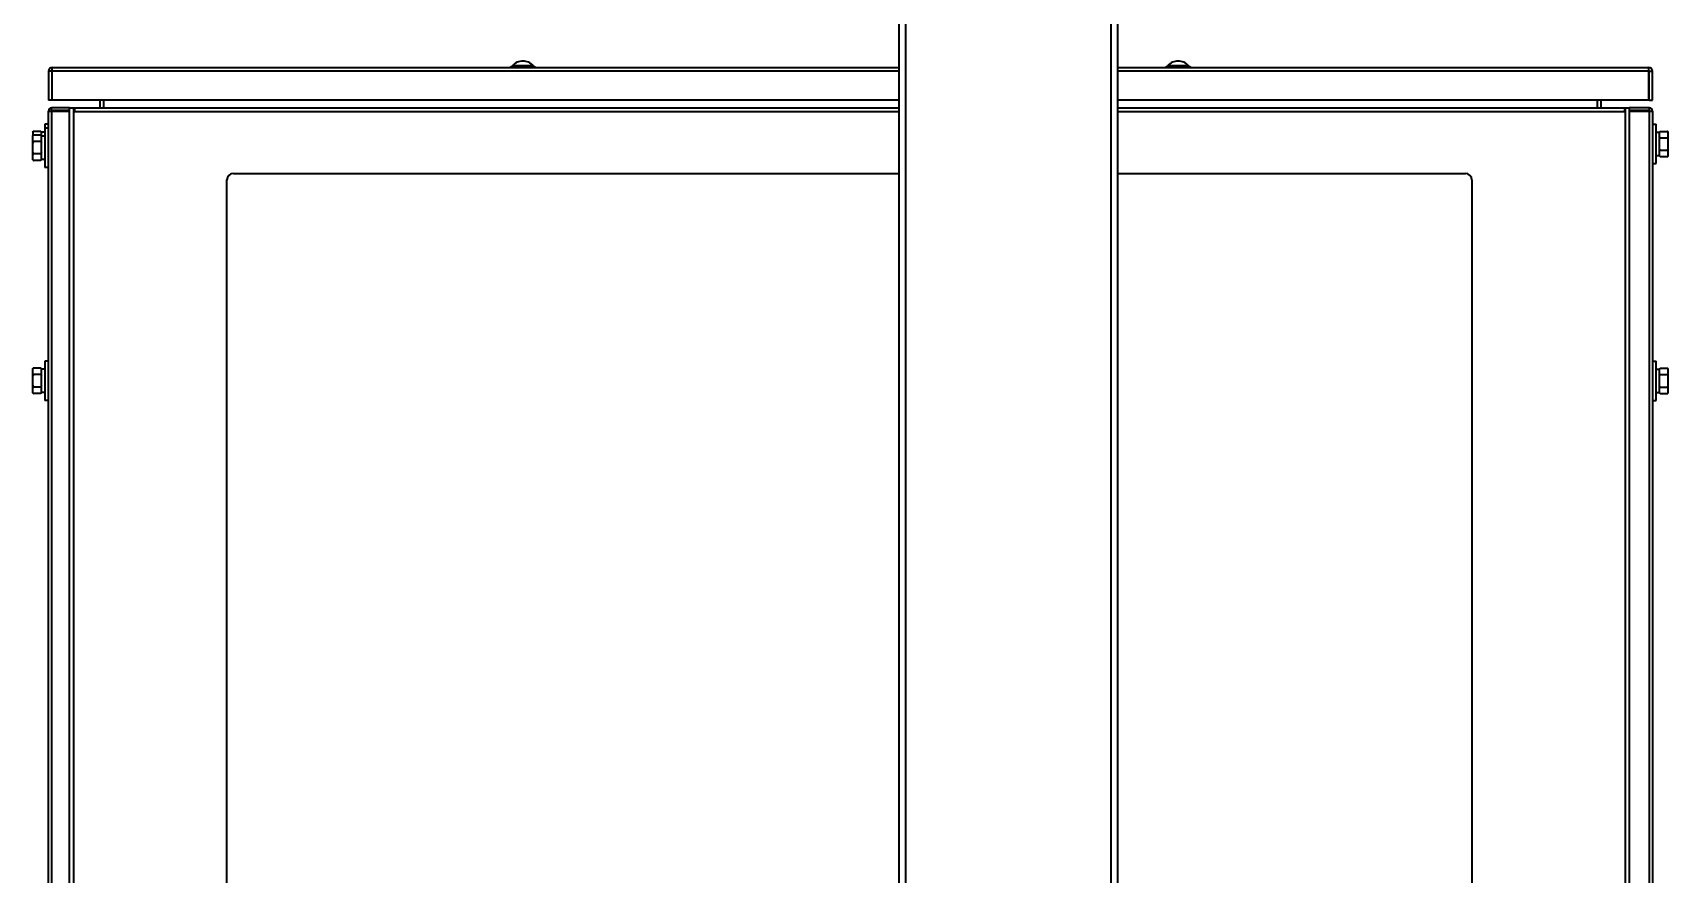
# Model space of a CAD drawing. Header units: millimetres. Extents: x 32496 to 166256, y 3504 to 23939.
# Drawn here: x 66695 to 67444, y 14067 to 14453 of the extents above; entities that cross this region are included whole.
import ezdxf

# ---------------------------------------------------------------- set-up
doc = ezdxf.new("R2010")
doc.units = ezdxf.units.MM
doc.layers.get('0').update_dxf_attribs({"lineweight": 35})

# ---------------------------------------------------------------- blocks, each defined once
blk = doc.blocks.new('8-1250')
at = {"linetype": 'Continuous'}
for p, q in [((-5954.13, -32157.29), (-5954.13, -34666.29)), ((-5951.13, -32157.29), (-5951.13, -34666.29)), ((-5857.13, -32157.29), (-5857.13, -34666.29)), ((-5854.13, -32157.29), (-5854.13, -34666.29)), ((-6341.83, -32549.79), (-6341.83, -32534.79)), ((-6341.83, -32534.79), (-5954.13, -32534.79)), ((-6128.81, -32533.96), (-6131.17, -32533.96)), ((-6123.85, -32533.96), (-6128.81, -32533.96)), ((-6121.49, -32533.96), (-6123.85, -32533.96)), ((-6121.48, -32533.96), (-6121.49, -32533.96)), ((-5854.13, -32534.79), (-5610.83, -32534.79)), ((-5831.17, -32533.96), (-5831.17, -32533.96)), ((-5828.81, -32533.96), (-5831.17, -32533.96)), ((-5823.85, -32533.96), (-5828.81, -32533.96)), ((-5821.48, -32533.96), (-5823.85, -32533.96)), ((-5610.83, -32549.79), (-5610.83, -32534.79)), ((-6343.53, -32536.49), (-6343.53, -32549.79)), ((-6342.03, -32536.49), (-6343.53, -32536.49)), ((-6342.03, -32536.49), (-6342.03, -32549.79)), ((-5954.13, -32536.49), (-6341.83, -32536.49)), ((-5610.83, -32536.49), (-5854.13, -32536.49)), ((-5610.63, -32549.79), (-5610.63, -32536.49)), ((-5610.63, -32536.49), (-5609.13, -32536.49)), ((-5609.13, -32549.79), (-5609.13, -32536.49)), ((-6342.03, -32549.79), (-6343.53, -32549.79)), ((-5954.13, -32549.79), (-6341.83, -32549.79)), ((-6319.83, -32553.29), (-6319.83, -32549.79)), ((-6318.33, -32549.79), (-6318.33, -32553.29)), ((-5610.83, -32549.79), (-5854.13, -32549.79)), ((-5634.33, -32553.29), (-5634.33, -32549.79)), ((-5632.83, -32549.79), (-5632.83, -32553.29)), ((-5610.63, -32549.79), (-5609.13, -32549.79)), ((-6343.53, -32675.64), (-6343.53, -32554.69)), ((-6343.53, -32554.69), (-6333.83, -32554.69)), ((-6342.13, -32554.49), (-6342.13, -32553.29)), ((-6333.83, -32553.29), (-6342.13, -32553.29)), ((-6333.83, -32554.49), (-6342.13, -32554.49)), ((-6342.13, -32554.69), (-6342.13, -33566.79)), ((-6333.83, -34566.29), (-6333.83, -32553.29)), ((-6333.83, -32553.29), (-5954.13, -32553.29)), ((-6332.13, -32553.29), (-6332.13, -34566.29)), ((-6331.63, -32553.29), (-6331.63, -32554.99)), ((-5954.13, -32554.99), (-6331.63, -32554.99)), ((-5854.13, -32553.29), (-5619.83, -32553.29)), ((-5622.03, -32554.99), (-5854.13, -32554.99)), ((-5622.03, -32553.29), (-5622.03, -32554.99)), ((-5621.53, -34566.29), (-5621.53, -32553.29)), ((-5619.83, -32553.29), (-5619.83, -34566.29)), ((-5610.53, -32553.29), (-5619.83, -32553.29)), ((-5610.53, -32554.49), (-5619.83, -32554.49)), ((-5619.83, -32554.69), (-5609.13, -32554.69)), ((-5610.53, -32554.49), (-5610.53, -32553.29)), ((-5610.53, -33566.79), (-5610.53, -32554.69)), ((-5609.13, -32554.69), (-5609.13, -32675.66)), ((-6350.73, -32564.32), (-6350.46, -32564.04)), ((-6350.73, -32564.32), (-6350.73, -32566.07)), ((-6350.43, -32564.02), (-6350.46, -32564.04)), ((-6347.03, -32564.02), (-6350.43, -32564.02)), ((-6347.03, -32564.02), (-6347, -32564.04)), ((-6346.73, -32564.32), (-6347, -32564.04)), ((-6346.73, -32566.09), (-6346.73, -32564.32)), ((-6345.13, -32564.44), (-6346.73, -32564.44)), ((-6345.13, -32560.79), (-6345.13, -32562.54)), ((-6343.53, -32560.79), (-6345.13, -32560.79)), ((-6345.13, -32562.54), (-6345.13, -32580.54)), ((-6343.53, -32562.54), (-6345.13, -32562.54)), ((-5609.13, -32560.79), (-5607.53, -32560.79)), ((-5607.53, -32578.79), (-5607.53, -32560.79)), ((-5607.53, -32564.44), (-5605.93, -32564.44)), ((-5605.93, -32564.32), (-5605.63, -32564.02)), ((-5605.93, -32575.26), (-5605.93, -32564.32)), ((-5605.63, -32564.02), (-5602.23, -32564.02)), ((-5601.93, -32564.32), (-5602.23, -32564.02)), ((-5601.93, -32575.26), (-5601.93, -32564.32)), ((-6350.73, -32566.07), (-6350.46, -32565.79)), ((-6350.73, -32577.01), (-6350.73, -32566.07)), ((-6350.43, -32565.77), (-6350.46, -32565.79)), ((-6347.03, -32565.77), (-6350.43, -32565.77)), ((-6347.03, -32568.61), (-6350.43, -32568.61)), ((-6347.03, -32565.77), (-6347, -32565.79)), ((-6346.73, -32566.07), (-6347, -32565.79)), ((-6346.73, -32577.01), (-6346.73, -32566.07)), ((-6345.13, -32566.19), (-6346.73, -32566.19)), ((-5605.63, -32566.9), (-5602.23, -32566.9)), ((-5605.63, -32572.68), (-5602.23, -32572.68)), ((-6350.73, -32577.01), (-6350.46, -32577.28)), ((-6347.03, -32574.38), (-6350.43, -32574.38)), ((-6347.03, -32577.31), (-6350.43, -32577.31)), ((-6346.73, -32577.01), (-6347, -32577.28)), ((-6345.13, -32576.89), (-6346.73, -32576.89)), ((-5609.13, -32578.79), (-5607.53, -32578.79)), ((-5607.53, -32575.14), (-5605.93, -32575.14)), ((-5605.93, -32575.26), (-5605.63, -32575.56)), ((-5605.63, -32575.56), (-5602.23, -32575.56)), ((-5601.93, -32575.26), (-5602.23, -32575.56)), ((-6343.53, -32580.54), (-6345.13, -32580.54)), ((-6261.83, -33054.29), (-6261.83, -32586.29)), ((-6258.83, -32583.29), (-5954.13, -32583.29)), ((-5854.13, -32583.29), (-5694.83, -32583.29)), ((-5691.83, -32586.29), (-5691.83, -33054.29)), ((-6345.13, -32669.29), (-6345.13, -32687.29)), ((-6343.53, -32669.29), (-6345.13, -32669.29)), ((-5609.13, -32669.29), (-5607.53, -32669.29)), ((-5607.53, -32687.29), (-5607.53, -32669.29)), ((-6350.73, -32672.82), (-6350.46, -32672.54)), ((-6350.73, -32683.76), (-6350.73, -32672.82)), ((-6350.43, -32672.52), (-6350.46, -32672.54)), ((-6347.03, -32672.52), (-6350.43, -32672.52)), ((-6347.03, -32675.36), (-6350.43, -32675.36)), ((-6347.03, -32672.52), (-6347, -32672.54)), ((-6346.73, -32672.82), (-6347, -32672.54)), ((-6346.73, -32683.76), (-6346.73, -32672.82)), ((-6345.13, -32672.94), (-6346.73, -32672.94)), ((-6343.53, -32680.91), (-6343.53, -32675.64)), ((-5609.13, -32675.66), (-5609.13, -32680.92)), ((-5607.53, -32672.94), (-5605.93, -32672.94)), ((-5605.93, -32672.82), (-5605.63, -32672.52)), ((-5605.93, -32683.76), (-5605.93, -32672.82)), ((-5605.63, -32672.52), (-5602.23, -32672.52)), ((-5605.63, -32675.4), (-5602.23, -32675.4)), ((-5601.93, -32672.82), (-5602.23, -32672.52)), ((-5601.93, -32683.76), (-5601.93, -32672.82)), ((-6350.73, -32683.76), (-6350.46, -32684.03)), ((-6347.03, -32681.13), (-6350.43, -32681.13)), ((-6347.03, -32684.06), (-6350.43, -32684.06)), ((-6346.73, -32683.76), (-6347, -32684.03)), ((-6345.13, -32683.64), (-6346.73, -32683.64)), ((-6343.53, -32925.64), (-6343.53, -32680.91)), ((-5609.13, -32680.92), (-5609.13, -32925.66)), ((-5607.53, -32683.64), (-5605.93, -32683.64)), ((-5605.93, -32683.76), (-5605.63, -32684.06)), ((-5605.63, -32681.18), (-5602.23, -32681.18)), ((-5605.63, -32684.06), (-5602.23, -32684.06)), ((-5601.93, -32683.76), (-5602.23, -32684.06)), ((-6343.53, -32687.29), (-6345.13, -32687.29)), ((-5609.13, -32687.29), (-5607.53, -32687.29))]:
    blk.add_line(p, q, dxfattribs=at)
for centre, radius, start, end in [((-6341.83, -32536.49), 1.7, 90, 180), ((-6133.04, -32532.29), 2.5, 270, 318.18969), ((-6126.33, -32538.29), 6.5, 41.81031, 138.18969), ((-6119.62, -32532.29), 2.5, 221.81031, 270), ((-5833.04, -32532.29), 2.5, 270, 318.18969), ((-5826.33, -32538.29), 6.5, 41.81031, 138.18969), ((-5819.62, -32532.29), 2.5, 221.81031, 270), ((-5610.83, -32536.49), 1.7, 0, 90), ((-6341.83, -32536.49), 0.2, 90, 180), ((-5610.83, -32536.49), 0.2, 0, 90), ((-6342.13, -32554.69), 1.4, 90, 180), ((-6342.13, -32554.69), 0.2, 90, 180), ((-5610.53, -32554.69), 1.4, 0, 90), ((-5610.53, -32554.69), 0.2, 0, 90), ((-5604.69, -32566.59), 3.56, 39.13645, 39.50132), ((-6347.91, -32574.72), 3.61, 218.71028, 219.13391), ((-6346.59, -32573.53), 5.39, 224.12457, 224.56524), ((-6350.86, -32573.53), 5.38, 315.43477, 315.87545), ((-6349.54, -32574.72), 3.61, 320.8641, 321.28972), ((-5603.17, -32572.99), 3.56, 219.13644, 219.50078), ((-6258.83, -32586.29), 3, 90, 180), ((-5694.83, -32586.29), 3, 0, 90), ((-5604.69, -32675.09), 3.56, 39.13645, 39.50132), ((-6347.91, -32681.47), 3.61, 218.71028, 219.13391), ((-6346.59, -32680.28), 5.39, 224.12457, 224.56524), ((-6350.86, -32680.28), 5.38, 315.43477, 315.87545), ((-6349.54, -32681.47), 3.61, 320.8641, 321.28972), ((-5603.17, -32681.49), 3.56, 219.13644, 219.50078)]:
    blk.add_arc(centre, radius, start, end, dxfattribs=at)
for points, knots in [([(-6350.46, -32564.04), (-6350.48, -32564.07), (-6350.57, -32564.16), (-6350.66, -32564.26), (-6350.73, -32564.34)], [0, 0, 0, 0, 0.255063, 1, 1, 1, 1]), ([(-6347, -32564.04), (-6346.97, -32564.07), (-6346.88, -32564.16), (-6346.79, -32564.26), (-6346.73, -32564.34)], [0, 0, 0, 0, 0.255062, 1, 1, 1, 1]), ([(-5605.93, -32564.35), (-5605.9, -32564.32), (-5605.81, -32564.2), (-5605.71, -32564.09), (-5605.63, -32564.02)], [0, 0, 0, 0, 0.244558, 1, 1, 1, 1]), ([(-5601.94, -32564.33), (-5601.96, -32564.3), (-5602.06, -32564.19), (-5602.15, -32564.09), (-5602.23, -32564.02)], [0, 0, 0, 0, 0.244878, 1, 1, 1, 1]), ([(-6350.46, -32565.79), (-6350.48, -32565.82), (-6350.57, -32565.91), (-6350.66, -32566.01), (-6350.73, -32566.09)], [0, 0, 0, 0, 0.255063, 1, 1, 1, 1]), ([(-6350.73, -32568.28), (-6350.7, -32568.31), (-6350.61, -32568.42), (-6350.51, -32568.53), (-6350.43, -32568.61)], [0, 0, 0, 0, 0.244408, 1, 1, 1, 1]), ([(-6346.73, -32568.28), (-6346.75, -32568.31), (-6346.85, -32568.42), (-6346.95, -32568.53), (-6347.03, -32568.61)], [0, 0, 0, 0, 0.244408, 1, 1, 1, 1]), ([(-6347, -32565.79), (-6346.97, -32565.82), (-6346.88, -32565.91), (-6346.79, -32566.01), (-6346.73, -32566.09)], [0, 0, 0, 0, 0.255062, 1, 1, 1, 1]), ([(-5605.63, -32566.9), (-5605.65, -32566.88), (-5605.76, -32566.77), (-5605.86, -32566.66), (-5605.93, -32566.57)], [0, 0, 0, 0, 0.255352, 1, 1, 1, 1]), ([(-5605.93, -32573.01), (-5605.9, -32572.98), (-5605.81, -32572.86), (-5605.71, -32572.76), (-5605.63, -32572.68)], [0, 0, 0, 0, 0.244558, 1, 1, 1, 1]), ([(-5602.23, -32566.9), (-5602.2, -32566.88), (-5602.1, -32566.77), (-5602, -32566.66), (-5601.93, -32566.57)], [0, 0, 0, 0, 0.255353, 1, 1, 1, 1]), ([(-5601.93, -32573.01), (-5601.95, -32572.98), (-5602.05, -32572.86), (-5602.15, -32572.76), (-5602.23, -32572.68)], [0, 0, 0, 0, 0.244558, 1, 1, 1, 1]), ([(-6350.43, -32574.38), (-6350.45, -32574.41), (-6350.56, -32574.52), (-6350.66, -32574.63), (-6350.73, -32574.72)], [0, 0, 0, 0, 0.255212, 1, 1, 1, 1]), ([(-6350.71, -32577), (-6350.69, -32577.02), (-6350.61, -32577.12), (-6350.52, -32577.21), (-6350.46, -32577.28)], [0, 0, 0, 0, 0.245496, 1, 1, 1, 1]), ([(-6347.03, -32574.38), (-6347, -32574.41), (-6346.9, -32574.52), (-6346.8, -32574.63), (-6346.73, -32574.72)], [0, 0, 0, 0, 0.255211, 1, 1, 1, 1]), ([(-6346.74, -32577), (-6346.76, -32577.02), (-6346.85, -32577.12), (-6346.93, -32577.21), (-6347, -32577.28)], [0, 0, 0, 0, 0.245497, 1, 1, 1, 1]), ([(-5605.63, -32575.56), (-5605.65, -32575.54), (-5605.75, -32575.44), (-5605.85, -32575.33), (-5605.91, -32575.25)], [0, 0, 0, 0, 0.255041, 1, 1, 1, 1]), ([(-5602.23, -32575.56), (-5602.2, -32575.54), (-5602.1, -32575.43), (-5602, -32575.32), (-5601.93, -32575.23)], [0, 0, 0, 0, 0.255353, 1, 1, 1, 1]), ([(-6350.46, -32672.54), (-6350.48, -32672.57), (-6350.57, -32672.66), (-6350.66, -32672.76), (-6350.73, -32672.84)], [0, 0, 0, 0, 0.255063, 1, 1, 1, 1]), ([(-6350.73, -32675.03), (-6350.7, -32675.06), (-6350.61, -32675.17), (-6350.51, -32675.28), (-6350.43, -32675.36)], [0, 0, 0, 0, 0.244408, 1, 1, 1, 1]), ([(-6346.73, -32675.03), (-6346.75, -32675.06), (-6346.85, -32675.17), (-6346.95, -32675.28), (-6347.03, -32675.36)], [0, 0, 0, 0, 0.244408, 1, 1, 1, 1]), ([(-6347, -32672.54), (-6346.97, -32672.57), (-6346.88, -32672.66), (-6346.79, -32672.76), (-6346.73, -32672.84)], [0, 0, 0, 0, 0.255062, 1, 1, 1, 1]), ([(-5605.93, -32672.85), (-5605.9, -32672.82), (-5605.81, -32672.7), (-5605.71, -32672.59), (-5605.63, -32672.52)], [0, 0, 0, 0, 0.244558, 1, 1, 1, 1]), ([(-5605.63, -32675.4), (-5605.65, -32675.38), (-5605.76, -32675.27), (-5605.86, -32675.16), (-5605.93, -32675.07)], [0, 0, 0, 0, 0.255352, 1, 1, 1, 1]), ([(-5601.94, -32672.83), (-5601.96, -32672.8), (-5602.06, -32672.69), (-5602.15, -32672.59), (-5602.23, -32672.52)], [0, 0, 0, 0, 0.244878, 1, 1, 1, 1]), ([(-5602.23, -32675.4), (-5602.2, -32675.38), (-5602.1, -32675.27), (-5602, -32675.16), (-5601.93, -32675.07)], [0, 0, 0, 0, 0.255353, 1, 1, 1, 1]), ([(-6350.43, -32681.13), (-6350.45, -32681.16), (-6350.56, -32681.27), (-6350.66, -32681.38), (-6350.73, -32681.47)], [0, 0, 0, 0, 0.255212, 1, 1, 1, 1]), ([(-6350.71, -32683.75), (-6350.69, -32683.77), (-6350.61, -32683.87), (-6350.52, -32683.96), (-6350.46, -32684.03)], [0, 0, 0, 0, 0.245496, 1, 1, 1, 1]), ([(-6347.03, -32681.13), (-6347, -32681.16), (-6346.9, -32681.27), (-6346.8, -32681.38), (-6346.73, -32681.47)], [0, 0, 0, 0, 0.255211, 1, 1, 1, 1]), ([(-6346.74, -32683.75), (-6346.76, -32683.77), (-6346.85, -32683.87), (-6346.93, -32683.96), (-6347, -32684.03)], [0, 0, 0, 0, 0.245497, 1, 1, 1, 1]), ([(-5605.93, -32681.51), (-5605.9, -32681.48), (-5605.81, -32681.36), (-5605.71, -32681.26), (-5605.63, -32681.18)], [0, 0, 0, 0, 0.244558, 1, 1, 1, 1]), ([(-5605.63, -32684.06), (-5605.65, -32684.04), (-5605.75, -32683.94), (-5605.85, -32683.83), (-5605.91, -32683.75)], [0, 0, 0, 0, 0.255041, 1, 1, 1, 1]), ([(-5601.93, -32681.51), (-5601.95, -32681.48), (-5602.05, -32681.36), (-5602.15, -32681.26), (-5602.23, -32681.18)], [0, 0, 0, 0, 0.244558, 1, 1, 1, 1]), ([(-5602.23, -32684.06), (-5602.2, -32684.04), (-5602.1, -32683.93), (-5602, -32683.82), (-5601.93, -32683.73)], [0, 0, 0, 0, 0.255353, 1, 1, 1, 1])]:
    blk.add_open_spline(points, degree=3, knots=knots, dxfattribs=at)
for points in [[(-6350.43, -32568.61), (-6350.54, -32568.82), (-6350.64, -32569.04), (-6350.73, -32569.27)], [(-6347.03, -32568.61), (-6346.92, -32568.82), (-6346.82, -32569.04), (-6346.73, -32569.27)], [(-5605.93, -32567.56), (-5605.84, -32567.34), (-5605.74, -32567.12), (-5605.63, -32566.9)], [(-5605.63, -32572.68), (-5605.74, -32572.46), (-5605.84, -32572.24), (-5605.93, -32572.02)], [(-5601.93, -32567.56), (-5602.02, -32567.34), (-5602.12, -32567.12), (-5602.23, -32566.9)], [(-5602.23, -32572.68), (-5602.12, -32572.46), (-5602.02, -32572.24), (-5601.93, -32572.02)], [(-6350.73, -32573.72), (-6350.64, -32573.95), (-6350.54, -32574.17), (-6350.43, -32574.38)], [(-6346.73, -32573.72), (-6346.82, -32573.95), (-6346.92, -32574.17), (-6347.03, -32574.38)], [(-6350.43, -32675.36), (-6350.54, -32675.57), (-6350.64, -32675.79), (-6350.73, -32676.02)], [(-6347.03, -32675.36), (-6346.92, -32675.57), (-6346.82, -32675.79), (-6346.73, -32676.02)], [(-5605.93, -32676.06), (-5605.84, -32675.84), (-5605.74, -32675.62), (-5605.63, -32675.4)], [(-5601.93, -32676.06), (-5602.02, -32675.84), (-5602.12, -32675.62), (-5602.23, -32675.4)], [(-6350.73, -32680.47), (-6350.64, -32680.7), (-6350.54, -32680.92), (-6350.43, -32681.13)], [(-6346.73, -32680.47), (-6346.82, -32680.7), (-6346.92, -32680.92), (-6347.03, -32681.13)], [(-5605.63, -32681.18), (-5605.74, -32680.96), (-5605.84, -32680.74), (-5605.93, -32680.52)], [(-5602.23, -32681.18), (-5602.12, -32680.96), (-5602.02, -32680.74), (-5601.93, -32680.52)]]:
    blk.add_open_spline(points, degree=3, dxfattribs=at)

msp = doc.modelspace()

# ---------------------------------------------------------------- block references
at = {"color": 6}
msp.add_blockref('8-1250', (73046.131, 46971.457), dxfattribs=at)

doc.saveas('drawing.dxf')
